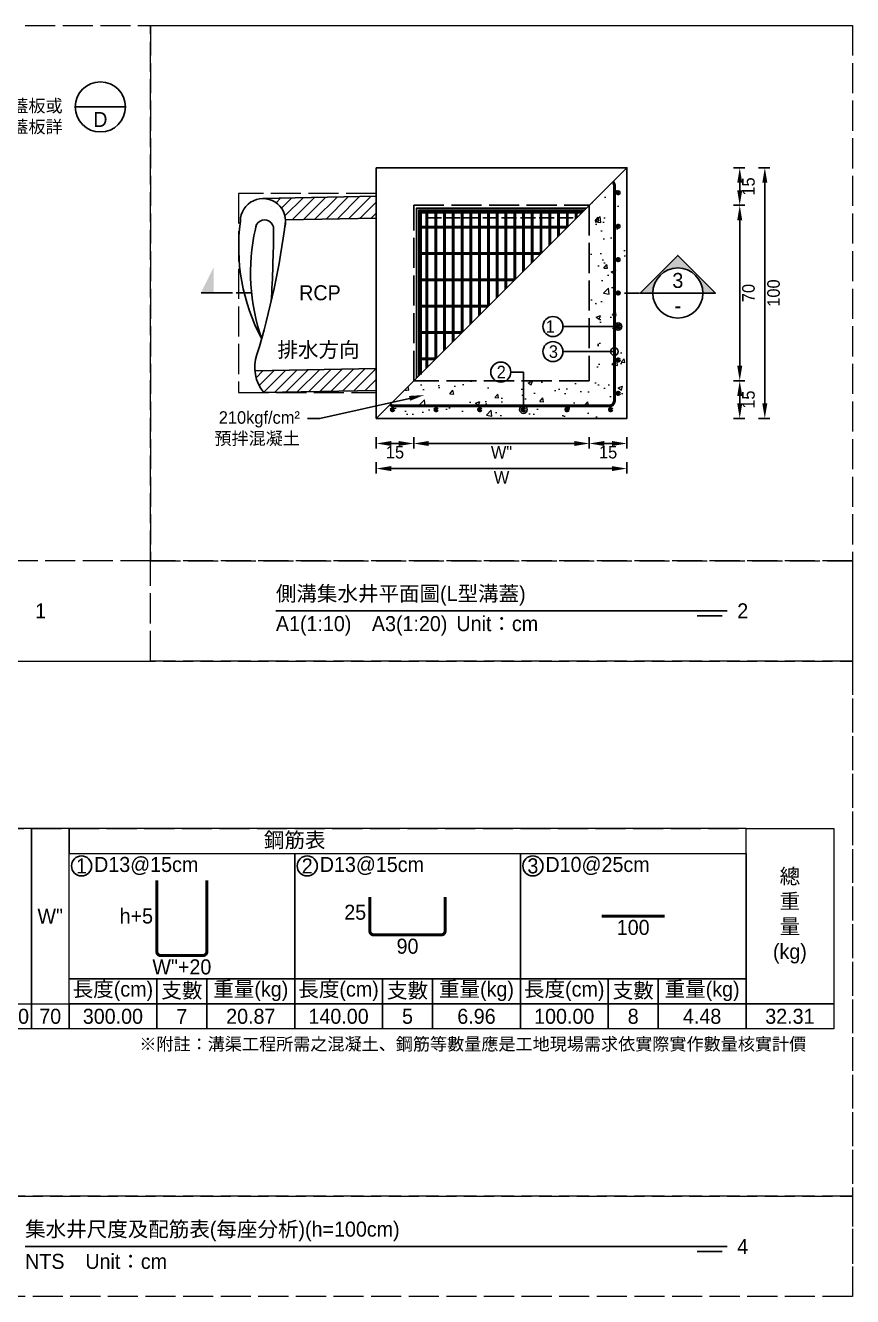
# Model space of a CAD drawing. Extents: x -6810 to 5075, y -2187 to 1200.
# Drawn here: x -4350 to -4020, y -507 to 0 of the extents above; entities that cross this region are included whole.
import ezdxf
from ezdxf import colors
from ezdxf.entities.mleader import LeaderData, LeaderLine
from ezdxf.math import Vec2, Vec3

# ---------------------------------------------------------------- set-up
doc = ezdxf.new("R2010")
doc.units = 0
doc.header["$MEASUREMENT"] = 0
doc.linetypes.add('ACAD_ISO02W100', pattern=[15, 12, -3])
for name, color, linetype, lineweight in [('一、1.基本-圖框', 7, 'Continuous', 20), ('二、1.繪圖-既有設施', 8, 'Continuous', 20), ('二、2.繪圖-施作項目', 181, 'Continuous', 30), ('二、5.繪圖-鋼筋', 60, 'Continuous', 50), ('二、6.繪圖-其他施作項目', 35, 'Continuous', 30)]:
    doc.layers.add(name, color=color, linetype=linetype, lineweight=lineweight)
doc.layers.add('一、4.基本-隱藏', color=9, linetype='ACAD_ISO02W100', lineweight=20, plot=False)
doc.layers.add('三、1.文字-說明文字', color=2, linetype='Continuous')
doc.layers.add('三、3.文字-註解文字', color=2, linetype='Continuous')
doc.styles.add('次圖名(詳圖)', font='MS PGothic.ttf', dxfattribs={"height": 6})
doc.styles.add('註解文字(詳圖)', font='MS PGothic.ttf', dxfattribs={"height": 5})
doc.dimstyles.new('註解文字(詳圖)', dxfattribs={"dimtxt": 5, "dimasz": 6, "dimexe": 2, "dimexo": 5, "dimgap": 1, "dimtad": 2, "dimzin": 0, "dimdsep": 46, "dimtxsty": '註解文字(詳圖)', "dimcen": 0.1, "dimclrd": 144, "dimclre": 144, "dimclrt": 256, "dimadec": 0, "dimazin": 0, "dimtfac": 1, "dimtofl": 0, "dimtmove": 0, "dimatfit": 3, "dimfxlon": 1, "dimtolj": 1, "dimtzin": 0, "dimlwd": -1, "dimlwe": -1, "dimarcsym": 1})
pattern_1 = [(45, (-5595.3608, 106.9043), (-2.65165, 2.65165), []), (45, (-5594.477, 106.9043), (-2.65165, 2.65165), []), (45, (-5593.593, 106.9043), (-2.65165, 2.65165), []), (45, (-5592.709, 106.9043), (-2.65165, 2.65165), [])]

# ---------------------------------------------------------------- blocks, each defined once
blk = doc.blocks.new('*D230')
at = {"layer": 'Defpoints', "color": 0, "ltscale": 0.25, "transparency": 16777216}
for p in [(-4130, -56.75), (-4065, -56.75), (-4130, -71.75)]:
    blk.add_point(p, dxfattribs=at)
at = {"layer": '三、1.文字-說明文字', "color": 144, "ltscale": 0.25, "transparency": 16777216}
for p, q in [((-4067.5, -56.75), (-4063, -56.75)), ((-4065, -65.75), (-4065, -62.75)), ((-4067.5, -71.75), (-4063, -71.75))]:
    blk.add_line(p, q, dxfattribs=at)
for points in [[(-4066, -62.75), (-4064, -62.75), (-4065, -56.75)], [(-4066, -65.75), (-4064, -65.75), (-4065, -71.75)]]:
    blk.add_solid(points, dxfattribs=at)
at = {"layer": '三、1.文字-說明文字', "ltscale": 0.25, "transparency": 16777216, "insert": (-4061.5, -64.25), "char_height": 5, "attachment_point": 5, "rotation": 90, "style": '註解文字(詳圖)'}
blk.add_mtext('\\A1;15', dxfattribs=at)
blk = doc.blocks.new('*D231')
at = {"layer": 'Defpoints', "color": 0, "ltscale": 0.25, "transparency": 16777216}
for p in [(-4130, -71.75), (-4130, -141.75), (-4065, -141.75)]:
    blk.add_point(p, dxfattribs=at)
at = {"layer": '三、1.文字-說明文字', "color": 144, "ltscale": 0.25, "transparency": 16777216}
for p, q in [((-4067.5, -71.75), (-4063, -71.75)), ((-4065, -77.75), (-4065, -135.75)), ((-4067.5, -141.75), (-4063, -141.75))]:
    blk.add_line(p, q, dxfattribs=at)
for points in [[(-4066, -77.75), (-4064, -77.75), (-4065, -71.75)], [(-4066, -135.75), (-4064, -135.75), (-4065, -141.75)]]:
    blk.add_solid(points, dxfattribs=at)
at = {"layer": '三、1.文字-說明文字', "ltscale": 0.25, "transparency": 16777216, "insert": (-4061.5, -106.75), "char_height": 5, "attachment_point": 5, "rotation": 90, "style": '註解文字(詳圖)'}
blk.add_mtext('\\A1;70', dxfattribs=at)
blk = doc.blocks.new('*D232')
at = {"layer": 'Defpoints', "color": 0, "ltscale": 0.25, "transparency": 16777216}
for p in [(-4130, -141.75), (-4130, -156.75), (-4065, -156.75)]:
    blk.add_point(p, dxfattribs=at)
at = {"layer": '三、1.文字-說明文字', "color": 144, "ltscale": 0.25, "transparency": 16777216}
for p, q in [((-4067.5, -141.75), (-4063, -141.75)), ((-4065, -147.75), (-4065, -150.75)), ((-4067.5, -156.75), (-4063, -156.75))]:
    blk.add_line(p, q, dxfattribs=at)
for points in [[(-4066, -147.75), (-4064, -147.75), (-4065, -141.75)], [(-4066, -150.75), (-4064, -150.75), (-4065, -156.75)]]:
    blk.add_solid(points, dxfattribs=at)
at = {"layer": '三、1.文字-說明文字', "ltscale": 0.25, "transparency": 16777216, "insert": (-4061.5, -149.25), "char_height": 5, "attachment_point": 5, "rotation": 90, "style": '註解文字(詳圖)'}
blk.add_mtext('\\A1;15', dxfattribs=at)
blk = doc.blocks.new('*D233')
at = {"layer": 'Defpoints', "color": 0, "ltscale": 0.25, "transparency": 16777216}
for p in [(-4115, -56.75), (-4055, -56.75), (-4115, -156.75)]:
    blk.add_point(p, dxfattribs=at)
at = {"layer": '三、1.文字-說明文字', "color": 144, "ltscale": 0.25, "transparency": 16777216}
for p, q in [((-4057.5, -56.75), (-4053, -56.75)), ((-4055, -150.75), (-4055, -62.75)), ((-4057.5, -156.75), (-4053, -156.75))]:
    blk.add_line(p, q, dxfattribs=at)
for points in [[(-4056, -62.75), (-4054, -62.75), (-4055, -56.75)], [(-4056, -150.75), (-4054, -150.75), (-4055, -156.75)]]:
    blk.add_solid(points, dxfattribs=at)
at = {"layer": '三、1.文字-說明文字', "ltscale": 0.25, "transparency": 16777216, "insert": (-4051.5, -106.75), "char_height": 5, "attachment_point": 5, "rotation": 90, "style": '註解文字(詳圖)'}
blk.add_mtext('\\A1;100', dxfattribs=at)
blk = doc.blocks.new('*D234')
at = {"layer": 'Defpoints', "color": 0, "linetype": 'ACAD_ISO02W100', "ltscale": 0.25, "transparency": 16777216}
for p in [(-4125, -141.75), (-4110, -156.75), (-4110, -166.75)]:
    blk.add_point(p, dxfattribs=at)
at = {"layer": '三、1.文字-說明文字', "color": 144, "ltscale": 0.25, "transparency": 16777216}
for p, q in [((-4125, -164.25), (-4125, -168.75)), ((-4119, -166.75), (-4116, -166.75)), ((-4110, -164.25), (-4110, -168.75))]:
    blk.add_line(p, q, dxfattribs=at)
at = {"layer": '三、1.文字-說明文字', "color": 144, "linetype": 'ACAD_ISO02W100', "ltscale": 0.25, "transparency": 16777216}
for points in [[(-4119, -165.75), (-4119, -167.75), (-4125, -166.75)], [(-4116, -165.75), (-4116, -167.75), (-4110, -166.75)]]:
    blk.add_solid(points, dxfattribs=at)
at = {"layer": '三、1.文字-說明文字', "linetype": 'ACAD_ISO02W100', "ltscale": 0.25, "transparency": 16777216, "insert": (-4117.5, -170.25), "char_height": 5, "attachment_point": 5, "style": '註解文字(詳圖)'}
blk.add_mtext('\\A1;15', dxfattribs=at)
blk = doc.blocks.new('*D235')
at = {"layer": 'Defpoints', "color": 0, "linetype": 'ACAD_ISO02W100', "ltscale": 0.25, "transparency": 16777216}
for p in [(-4195, -141.75), (-4210, -156.75), (-4210, -166.75)]:
    blk.add_point(p, dxfattribs=at)
at = {"layer": '三、1.文字-說明文字', "color": 144, "ltscale": 0.25, "transparency": 16777216}
for p, q in [((-4210, -164.25), (-4210, -168.75)), ((-4201, -166.75), (-4204, -166.75)), ((-4195, -164.25), (-4195, -168.75))]:
    blk.add_line(p, q, dxfattribs=at)
at = {"layer": '三、1.文字-說明文字', "color": 144, "linetype": 'ACAD_ISO02W100', "ltscale": 0.25, "transparency": 16777216}
for points in [[(-4204, -165.75), (-4204, -167.75), (-4210, -166.75)], [(-4201, -165.75), (-4201, -167.75), (-4195, -166.75)]]:
    blk.add_solid(points, dxfattribs=at)
at = {"layer": '三、1.文字-說明文字', "linetype": 'ACAD_ISO02W100', "ltscale": 0.25, "transparency": 16777216, "insert": (-4202.5, -170.25), "char_height": 5, "attachment_point": 5, "style": '註解文字(詳圖)'}
blk.add_mtext('\\A1;15', dxfattribs=at)
blk = doc.blocks.new('*D236')
at = {"layer": 'Defpoints', "color": 0, "linetype": 'ACAD_ISO02W100', "ltscale": 0.25, "transparency": 16777216}
for p in [(-4195, -141.75), (-4125, -141.75), (-4125, -166.75)]:
    blk.add_point(p, dxfattribs=at)
at = {"layer": '三、1.文字-說明文字', "color": 144, "ltscale": 0.25, "transparency": 16777216}
for p, q in [((-4195, -164.25), (-4195, -168.75)), ((-4189, -166.75), (-4131, -166.75)), ((-4125, -164.25), (-4125, -168.75))]:
    blk.add_line(p, q, dxfattribs=at)
at = {"layer": '三、1.文字-說明文字', "color": 144, "linetype": 'ACAD_ISO02W100', "ltscale": 0.25, "transparency": 16777216}
for points in [[(-4189, -165.75), (-4189, -167.75), (-4195, -166.75)], [(-4131, -165.75), (-4131, -167.75), (-4125, -166.75)]]:
    blk.add_solid(points, dxfattribs=at)
at = {"layer": '三、1.文字-說明文字', "linetype": 'ACAD_ISO02W100', "ltscale": 0.25, "transparency": 16777216, "insert": (-4160, -170.25), "char_height": 5, "attachment_point": 5, "style": '註解文字(詳圖)'}
blk.add_mtext('\\A1;W{\\fMS PGothic|b0|i0|c128|p34;"}', dxfattribs=at)
blk = doc.blocks.new('*D237')
at = {"layer": 'Defpoints', "color": 0, "ltscale": 0.25, "transparency": 16777216}
for p in [(-4210, -156.75), (-4110, -156.75), (-4210, -176.75)]:
    blk.add_point(p, dxfattribs=at)
at = {"layer": '三、1.文字-說明文字', "color": 144, "ltscale": 0.25, "transparency": 16777216}
for p, q in [((-4210, -174.25), (-4210, -178.75)), ((-4116, -176.75), (-4204, -176.75)), ((-4110, -174.25), (-4110, -178.75))]:
    blk.add_line(p, q, dxfattribs=at)
for points in [[(-4204, -175.75), (-4204, -177.75), (-4210, -176.75)], [(-4116, -175.75), (-4116, -177.75), (-4110, -176.75)]]:
    blk.add_solid(points, dxfattribs=at)
at = {"layer": '三、1.文字-說明文字', "ltscale": 0.25, "transparency": 16777216, "insert": (-4160, -180.25), "char_height": 5, "attachment_point": 5, "style": '註解文字(詳圖)'}
blk.add_mtext('\\A1;{\\fMS PGothic|b0|i0|c128|p34;W}', dxfattribs=at)
blk = doc.blocks.new('_Small')
at = {"color": 0, "linetype": 'ByBlock', "lineweight": -2}
blk.add_circle((0, 0), 0.25, dxfattribs=at)

msp = doc.modelspace()

# ---------------------------------------------------------------- hatches: boundary and pattern name
at = {"layer": '三、3.文字-註解文字'}
h = msp.add_hatch(color=256, dxfattribs=at)
h.dxf.hatch_style = 1
h.paths.add_polyline_path([(-4074.693, -106.75), (-4089.693, -91.75), (-4104.693, -106.75), (-4099.693, -106.75, -0.4142136), (-4089.693, -96.75, -0.4142136), (-4079.693, -106.75)])
h = msp.add_hatch(color=256, dxfattribs=at)
h.dxf.hatch_style = 1
h.paths.add_polyline_path([(-4274.852, -96.602), (-4279.852, -106.602), (-4274.852, -106.602)])
at = {"layer": '二、1.繪圖-既有設施', "ltscale": 0.25}
h = msp.add_hatch(dxfattribs=at)
h.set_pattern_fill('AR-CONC', color=256, scale=2.5)
h.set_pattern_definition([(50, (-150, 2e-14), (17.931505, -1.568803), [1.875, -20.625]), (355, (-150, 2e-14), (-3.46878, 18.8048), [1.5, -16.5]), (100.45144, (-148.506, -0.13), (14.46272, 17.236), [1.593505, -17.52855]), (46.1842, (-150, 5), (26.68103, -4.13798), [2.8125, -30.9375]), (96.6356, (-147.777, 4.655), (23.36655, 24.35297), [2.39026, -26.29284]), (351.1842, (-150, 5), (23.36655, 24.35297), [2.25, -24.75]), (21, (-147.5, 3.75), (14.922676, -10.06547), [1.875, -20.625]), (326, (-147.5, 3.75), (6.08288, 18.12875), [1.5, -16.5]), (71.45144, (-146.256, 2.911), (21.00556, 8.06328), [1.593505, -17.52855]), (37.5, (-150, 2e-14), (0.303996, 8.322346), [0, -16.3, 0, -16.75, 0, -16.5625]), (7.5, (-150, 2e-14), (6.576738, 9.860293), [0, -9.55, 0, -15.925, 0, -6.3125]), (327.5, (-155.575, 2e-14), (13.345561, -0.563872), [0, -6.25, 0, -19.5, 0, -25.875]), (317.5, (-158.075, 2e-14), (14.579654, 2.502625), [0, -8.125, 0, -12.95, 0, -18.375])])
h.paths.add_polyline_path([(-4115, -63.75, 0.1989124), (-4115.586, -62.336), (-4125, -71.75), (-4125, -141.75), (-4195, -141.75), (-4204.414, -151.164, 0.1989124), (-4203, -151.75), (-4117, -151.75, 0.4142136), (-4115, -149.75)], flags=17)
h.paths.add_polyline_path([(-4110, -56.75), (-4115.586, -62.336, -0.1989124), (-4115, -63.75), (-4115, -149.75, -0.4142136), (-4117, -151.75), (-4203, -151.75, -0.1989124), (-4204.414, -151.164), (-4210, -156.75), (-4110, -156.75)])
h.paths.add_polyline_path([(-4117, -153.25, -1), (-4116, -153.25, -1)], flags=16)
h.paths.add_polyline_path([(-4114, -146.75, -1), (-4113, -146.75, -1)], flags=16)
h.paths.add_polyline_path([(-4114, -133.42, -1), (-4113, -133.42, -1)], flags=16)
h.paths.add_polyline_path([(-4134.4, -153.25, -1), (-4133.4, -153.25, -1)], flags=16)
h.paths.add_polyline_path([(-4114, -120.09, -1), (-4113, -120.09, -1)], flags=16)
h.paths.add_polyline_path([(-4151.8, -153.25, -1), (-4150.8, -153.25, -1)], flags=16)
h.paths.add_polyline_path([(-4114, -106.75, -1), (-4113, -106.75, -1)], flags=16)
h.paths.add_polyline_path([(-4169.2, -153.25, -1), (-4168.2, -153.25, -1)], flags=16)
h.paths.add_polyline_path([(-4114, -93.43, -1), (-4113, -93.43, -1)], flags=16)
h.paths.add_polyline_path([(-4114, -80.1, -1), (-4113, -80.1, -1)], flags=16)
h.paths.add_polyline_path([(-4186.6, -153.25, -1), (-4185.6, -153.25, -1)], flags=16)
h.paths.add_polyline_path([(-4114, -66.75, -1), (-4113, -66.75, -1)], flags=16)
h.paths.add_polyline_path([(-4204, -153.25, -1), (-4203, -153.25, -1)], flags=16)
at = {"layer": '二、5.繪圖-鋼筋'}
h = msp.add_hatch(color=256, dxfattribs=at)
h.dxf.hatch_style = 1
h.paths.add_polyline_path([(-4113, -66.75, 1), (-4114, -66.75, 1)])
h = msp.add_hatch(color=256, dxfattribs=at)
h.dxf.hatch_style = 1
h.paths.add_polyline_path([(-4113, -80.1, 1), (-4114, -80.1, 1)])
h = msp.add_hatch(color=256, dxfattribs=at)
h.dxf.hatch_style = 1
h.paths.add_polyline_path([(-4113, -93.43, 1), (-4114, -93.43, 1)])
h = msp.add_hatch(color=256, dxfattribs=at)
h.dxf.hatch_style = 1
h.paths.add_polyline_path([(-4113, -106.75, 1), (-4114, -106.75, 1)])
h = msp.add_hatch(color=256, dxfattribs=at)
h.dxf.hatch_style = 1
h.paths.add_polyline_path([(-4113, -120.09, 1), (-4114, -120.09, 1)])
h = msp.add_hatch(color=256, dxfattribs=at)
h.dxf.hatch_style = 1
h.paths.add_polyline_path([(-4113, -133.42, 1), (-4114, -133.42, 1)])
h = msp.add_hatch(color=256, dxfattribs=at)
h.dxf.hatch_style = 1
h.paths.add_polyline_path([(-4113, -146.75, 1), (-4114, -146.75, 1)])
h = msp.add_hatch(color=256, dxfattribs=at)
h.dxf.hatch_style = 1
h.paths.add_polyline_path([(-4203, -153.25, -1), (-4204, -153.25, -1)])
h = msp.add_hatch(color=256, dxfattribs=at)
h.dxf.hatch_style = 1
h.paths.add_polyline_path([(-4185.6, -153.25, -1), (-4186.6, -153.25, -1)])
h = msp.add_hatch(color=256, dxfattribs=at)
h.dxf.hatch_style = 1
h.paths.add_polyline_path([(-4168.2, -153.25, -1), (-4169.2, -153.25, -1)])
h = msp.add_hatch(color=256, dxfattribs=at)
h.dxf.hatch_style = 1
h.paths.add_polyline_path([(-4150.8, -153.25, -1), (-4151.8, -153.25, -1)])
h = msp.add_hatch(color=256, dxfattribs=at)
h.dxf.hatch_style = 1
h.paths.add_polyline_path([(-4133.4, -153.25, -1), (-4134.4, -153.25, -1)])
h = msp.add_hatch(color=256, dxfattribs=at)
h.dxf.hatch_style = 1
h.paths.add_polyline_path([(-4116, -153.25, -1), (-4117, -153.25, -1)])
at = {"layer": '二、6.繪圖-其他施作項目'}
h = msp.add_hatch(dxfattribs=at)
h.set_pattern_fill('ANSI31', color=256, scale=25)
h.set_pattern_definition([(45, (-7673.4566, -1540.8207), (-2.2097087, 2.2097087), [])])
edge = h.paths.add_edge_path()
edge.add_line((-4210, -145.558), (-4210, -136.863))
edge.add_line((-4210, -136.863), (-4258.376, -137.831))
edge.add_arc((-4243.032, -136.466), 15.405, 185.08092, 220.38576)
edge.add_line((-4254.766, -146.448), (-4210, -145.558))
edge = h.paths.add_edge_path()
edge.add_line((-4210, -76.851), (-4210, -68.149))
edge.add_line((-4210, -68.149), (-4255.148, -69.052))
edge.add_arc((-4255.148, -78.068), 9.015, 3.13921, 90, ccw=False)
edge.add_line((-4246.146, -77.574), (-4210, -76.851))
h = msp.add_hatch(color=256, dxfattribs=at)
h.dxf.hatch_style = 1
h.paths.add_polyline_path([(-4127, -73.75), (-4193, -73.75), (-4193, -139.75)], flags=17)
h.paths.add_polyline_path([(-4126.1, -72.85), (-4193.9, -72.85), (-4193.9, -140.65)])
h = msp.add_hatch(dxfattribs=at)
h.set_pattern_fill('ANSI34', color=256, scale=5)
h.set_pattern_definition(pattern_1)
h.paths.add_polyline_path([(-4134, -80.75), (-4133.5, -80.25), (-4192, -80.25), (-4192, -80.75)])
h = msp.add_hatch(dxfattribs=at)
h.set_pattern_fill('ANSI34', color=256, scale=5)
h.set_pattern_definition(pattern_1)
h.paths.add_polyline_path([(-4144.5, -91.25), (-4144, -90.75), (-4192, -90.75), (-4192, -91.25)])
h = msp.add_hatch(dxfattribs=at)
h.set_pattern_fill('ANSI34', color=256, scale=5)
h.set_pattern_definition(pattern_1)
h.paths.add_polyline_path([(-4155, -101.75), (-4154.5, -101.25), (-4192, -101.25), (-4192, -101.75)])
h = msp.add_hatch(dxfattribs=at)
h.set_pattern_fill('ANSI34', color=256, scale=5)
h.set_pattern_definition(pattern_1)
h.paths.add_polyline_path([(-4165.5, -112.25), (-4165, -111.75), (-4192, -111.75), (-4192, -112.25)])
h = msp.add_hatch(dxfattribs=at)
h.set_pattern_fill('ANSI34', color=256, scale=5)
h.set_pattern_definition(pattern_1)
h.paths.add_polyline_path([(-4176, -122.75), (-4175.5, -122.25), (-4192, -122.25), (-4192, -122.75)])
h = msp.add_hatch(dxfattribs=at)
h.set_pattern_fill('ANSI34', color=256, scale=5)
h.set_pattern_definition(pattern_1)
h.paths.add_polyline_path([(-4186.5, -133.25), (-4186, -132.75), (-4192, -132.75), (-4192, -133.25)])

# ---------------------------------------------------------------- linework, layer by layer
at = {"layer": '一、1.基本-圖框'}
msp.add_lwpolyline([(-4110, -56.75), (-4210, -156.75)], dxfattribs=at)
for points in [[(-4362.5, -390.25), (-4347.5, -390.25), (-4347.5, -320.25), (-4362.5, -320.25)], [(-4347.5, -390.25), (-4332.5, -390.25), (-4332.5, -320.25), (-4347.5, -320.25)], [(-4332.5, -330.25), (-4062.5, -330.25), (-4062.5, -320.25), (-4332.5, -320.25)], [(-4027.5, -390.25), (-4062.5, -390.25), (-4062.5, -320.25), (-4027.5, -320.25)], [(-4332.5, -330.25), (-4242.5, -330.25), (-4242.5, -380.25), (-4332.5, -380.25)], [(-4242.5, -330.25), (-4152.5, -330.25), (-4152.5, -380.25), (-4242.5, -380.25)], [(-4152.5, -330.25), (-4062.5, -330.25), (-4062.5, -380.25), (-4152.5, -380.25)], [(-4332.5, -380.25), (-4297.5, -380.25), (-4297.5, -390.25), (-4332.5, -390.25)], [(-4297.5, -380.25), (-4277.5, -380.25), (-4277.5, -390.25), (-4297.5, -390.25)], [(-4277.5, -380.25), (-4242.5, -380.25), (-4242.5, -390.25), (-4277.5, -390.25)], [(-4242.5, -380.25), (-4207.5, -380.25), (-4207.5, -390.25), (-4242.5, -390.25)], [(-4207.5, -380.25), (-4187.5, -380.25), (-4187.5, -390.25), (-4207.5, -390.25)], [(-4187.5, -380.25), (-4152.5, -380.25), (-4152.5, -390.25), (-4187.5, -390.25)], [(-4152.5, -380.25), (-4117.5, -380.25), (-4117.5, -390.25), (-4152.5, -390.25)], [(-4117.5, -380.25), (-4097.5, -380.25), (-4097.5, -390.25), (-4117.5, -390.25)], [(-4097.5, -380.25), (-4062.5, -380.25), (-4062.5, -390.25), (-4097.5, -390.25)], [(-4362.5, -390.25), (-4347.5, -390.25), (-4347.5, -400.25), (-4362.5, -400.25)], [(-4347.5, -390.25), (-4332.5, -390.25), (-4332.5, -400.25), (-4347.5, -400.25)], [(-4332.5, -390.25), (-4297.5, -390.25), (-4297.5, -400.25), (-4332.5, -400.25)], [(-4297.5, -390.25), (-4277.5, -390.25), (-4277.5, -400.25), (-4297.5, -400.25)], [(-4277.5, -390.25), (-4242.5, -390.25), (-4242.5, -400.25), (-4277.5, -400.25)], [(-4242.5, -390.25), (-4207.5, -390.25), (-4207.5, -400.25), (-4242.5, -400.25)], [(-4207.5, -390.25), (-4187.5, -390.25), (-4187.5, -400.25), (-4207.5, -400.25)], [(-4187.5, -390.25), (-4152.5, -390.25), (-4152.5, -400.25), (-4187.5, -400.25)], [(-4152.5, -390.25), (-4117.5, -390.25), (-4117.5, -400.25), (-4152.5, -400.25)], [(-4117.5, -390.25), (-4097.5, -390.25), (-4097.5, -400.25), (-4117.5, -400.25)], [(-4097.5, -390.25), (-4062.5, -390.25), (-4062.5, -400.25), (-4097.5, -400.25)], [(-4062.5, -390.25), (-4027.5, -390.25), (-4027.5, -400.25), (-4062.5, -400.25)]]:
    msp.add_lwpolyline(points, close=True, dxfattribs=at)
at = {"layer": '一、4.基本-隱藏'}
for points in [[(-4800, 0), (-4020, 0), (-4020, -507), (-4800, -507)], [(-4800, 0), (-4300, 0), (-4300, -213.5), (-4800, -213.5)], [(-4300, 0), (-4020, 0), (-4020, -213.5), (-4300, -213.5)], [(-4210, -67.052), (-4264.852, -67.052), (-4264.852, -146.448), (-4210, -146.448)], [(-4300, -213.5), (-4800, -213.5), (-4800, -253.5), (-4300, -253.5)], [(-4300, -213.5), (-4020, -213.5), (-4020, -253.5), (-4300, -253.5)], [(-4400, -253.5), (-4020, -253.5), (-4020, -467), (-4400, -467)], [(-4392.5, -320.25), (-4027.5, -320.25), (-4027.5, -400.25), (-4392.5, -400.25)], [(-4400, -467), (-4020, -467), (-4020, -507), (-4400, -507)]]:
    msp.add_lwpolyline(points, close=True, dxfattribs=at)
at = {"layer": '三、3.文字-註解文字'}
for points in [[(-4330, -32.5), (-4310, -32.5)], [(-4079.693, -106.75), (-4074.693, -106.75), (-4089.693, -91.75), (-4104.693, -106.75), (-4099.693, -106.75)], [(-4279.852, -106.602), (-4269.852, -106.602)], [(-4099.693, -106.75), (-4079.693, -106.75)], [(-4250, -233.5), (-4070, -233.5)], [(-4072, -235.5), (-4082, -235.5)], [(-4350, -487), (-4070, -487)], [(-4072, -489), (-4082, -489)]]:
    msp.add_lwpolyline(points, dxfattribs=at)
at = {"layer": '三、3.文字-註解文字', "linetype": 'ACAD_ISO02W100', "ltscale": 0.5}
for points in [[(-4259.852, -106.602), (-4269.852, -106.602)], [(-4105, -106.75), (-4115, -106.75)]]:
    msp.add_lwpolyline(points, dxfattribs=at)
at = {"layer": '三、3.文字-註解文字'}
for centre, radius in [((-4320, -32.5), 10), ((-4089.693, -106.75), 10), ((-4139.5, -120.09), 4), ((-4139.5, -130.09), 4), ((-4160.3, -138.25), 4), ((-4327.5, -335.25), 4), ((-4237.5, -335.25), 4), ((-4147.5, -335.25), 4)]:
    msp.add_circle(centre, radius, dxfattribs=at)
at = {"layer": '二、2.繪圖-施作項目'}
msp.add_lwpolyline([(-4210, -56.75), (-4110, -56.75), (-4110, -156.75), (-4210, -156.75)], close=True, dxfattribs=at)
at = {"layer": '二、2.繪圖-施作項目', "linetype": 'ACAD_ISO02W100'}
msp.add_lwpolyline([(-4195, -71.75), (-4125, -71.75), (-4125, -141.75), (-4195, -141.75)], close=True, dxfattribs=at)
at = {"layer": '二、5.繪圖-鋼筋'}
for points in [[(-4115.586, -62.336, -0.1989124), (-4115, -63.75), (-4115, -149.75)], [(-4115, -149.75, -0.4142136), (-4117, -151.75), (-4203, -151.75, -0.1989124), (-4204.414, -151.164, -0.1989124)], [(-4297.5, -341), (-4297.5, -369.5, 0.4142136), (-4296, -371), (-4279, -371, 0.4142136), (-4277.5, -369.5), (-4277.5, -341)], [(-4212.5, -347.75), (-4212.5, -361.25, 0.4142136), (-4211, -362.75), (-4184, -362.75, 0.4142136), (-4182.5, -361.25), (-4182.5, -347.75)]]:
    msp.add_lwpolyline(points, format="xyb", dxfattribs=at)
msp.add_lwpolyline([(-4120, -355.25), (-4095, -355.25)], dxfattribs=at)
for centre in [(-4113.5, -66.75), (-4113.5, -80.1), (-4113.5, -93.43), (-4113.5, -106.75), (-4113.5, -120.09), (-4113.5, -133.42), (-4113.5, -146.75), (-4203.5, -153.25), (-4186.1, -153.25), (-4168.7, -153.25), (-4151.3, -153.25), (-4133.9, -153.25), (-4116.5, -153.25)]:
    msp.add_circle(centre, 0.5, dxfattribs=at)
at = {"layer": '二、6.繪圖-其他施作項目'}
for points in [[(-4255.67, -124.887, -0.1578495), (-4264.163, -78.068, -1.1409026), (-4246.442, -80.411)], [(-4255.637, -124.948, -0.1399452), (-4258.168, -81.236, -1.0112817), (-4250.896, -81.317, -0.0106152), (-4251.834, -110.166)], [(-4246.132, -78.068, -0.0416835), (-4257.539, -131.283, 0.2681724), (-4254.766, -146.448, 0.2681724)]]:
    msp.add_lwpolyline(points, format="xyb", dxfattribs=at)
for points in [[(-4255.148, -69.052), (-4210, -68.149)], [(-4193.9, -140.65), (-4193.9, -72.85), (-4126.1, -72.85)], [(-4193, -139.75), (-4193, -73.75), (-4127, -73.75)], [(-4192.5, -74.25), (-4127.5, -74.25)], [(-4192.5, -74.25), (-4192.5, -139.25)], [(-4192.5, -139.25), (-4192.5, -74.25), (-4127.5, -74.25)], [(-4192, -74.25), (-4192, -139.25)], [(-4192, -74.75), (-4128, -74.75)], [(-4190, -74.75), (-4190, -80.25)], [(-4189.5, -74.75), (-4189.5, -80.25)], [(-4186.5, -74.75), (-4186.5, -80.25)], [(-4186, -74.75), (-4186, -80.25)], [(-4183, -74.75), (-4183, -80.25)], [(-4182.5, -74.75), (-4182.5, -80.25)], [(-4179.5, -74.75), (-4179.5, -80.25)], [(-4179, -74.75), (-4179, -80.25)], [(-4176, -74.75), (-4176, -80.25)], [(-4175.5, -74.75), (-4175.5, -80.25)], [(-4172.5, -74.75), (-4172.5, -80.25)], [(-4172, -74.75), (-4172, -80.25)], [(-4169, -74.75), (-4169, -80.25)], [(-4168.5, -74.75), (-4168.5, -80.25)], [(-4165.5, -74.75), (-4165.5, -80.25)], [(-4165, -74.75), (-4165, -80.25)], [(-4162, -74.75), (-4162, -80.25)], [(-4161.5, -74.75), (-4161.5, -80.25)], [(-4158.5, -74.75), (-4158.5, -80.25)], [(-4158, -74.75), (-4158, -80.25)], [(-4155, -74.75), (-4155, -80.25)], [(-4154.5, -74.75), (-4154.5, -80.25)], [(-4151.5, -74.75), (-4151.5, -80.25)], [(-4151, -74.75), (-4151, -80.25)], [(-4148, -74.75), (-4148, -80.25)], [(-4147.5, -74.75), (-4147.5, -80.25)], [(-4144.5, -74.75), (-4144.5, -80.25)], [(-4144, -74.75), (-4144, -80.25)], [(-4141, -74.75), (-4141, -80.25)], [(-4140.5, -74.75), (-4140.5, -80.25)], [(-4137.5, -74.75), (-4137.5, -80.25)], [(-4137, -74.75), (-4137, -80.25)], [(-4134, -74.75), (-4134, -80.25)], [(-4133.5, -74.75), (-4133.5, -80.25)], [(-4130.5, -74.75), (-4130.5, -77.25)], [(-4130, -74.75), (-4130, -76.75)], [(-4128, -74.25), (-4128, -74.75)], [(-4246.146, -77.574), (-4210, -76.851)], [(-4192, -80.25), (-4133.5, -80.25)], [(-4192, -80.75), (-4134, -80.75)], [(-4190, -80.75), (-4190, -90.75)], [(-4189.5, -80.75), (-4189.5, -90.75)], [(-4186.5, -80.75), (-4186.5, -90.75)], [(-4186, -80.75), (-4186, -90.75)], [(-4183, -80.75), (-4183, -90.75)], [(-4182.5, -80.75), (-4182.5, -90.75)], [(-4179.5, -80.75), (-4179.5, -90.75)], [(-4179, -80.75), (-4179, -90.75)], [(-4176, -80.75), (-4176, -90.75)], [(-4175.5, -80.75), (-4175.5, -90.75)], [(-4172.5, -80.75), (-4172.5, -90.75)], [(-4172, -80.75), (-4172, -90.75)], [(-4169, -80.75), (-4169, -90.75)], [(-4168.5, -80.75), (-4168.5, -90.75)], [(-4165.5, -80.75), (-4165.5, -90.75)], [(-4165, -80.75), (-4165, -90.75)], [(-4162, -80.75), (-4162, -90.75)], [(-4161.5, -80.75), (-4161.5, -90.75)], [(-4158.5, -80.75), (-4158.5, -90.75)], [(-4158, -80.75), (-4158, -90.75)], [(-4155, -80.75), (-4155, -90.75)], [(-4154.5, -80.75), (-4154.5, -90.75)], [(-4151.5, -80.75), (-4151.5, -90.75)], [(-4151, -80.75), (-4151, -90.75)], [(-4148, -80.75), (-4148, -90.75)], [(-4147.5, -80.75), (-4147.5, -90.75)], [(-4144.5, -80.75), (-4144.5, -90.75)], [(-4144, -80.75), (-4144, -90.75)], [(-4141, -80.75), (-4141, -87.75)], [(-4140.5, -80.75), (-4140.5, -87.25)], [(-4137.5, -80.75), (-4137.5, -84.25)], [(-4137, -80.75), (-4137, -83.75)], [(-4192, -90.75), (-4144, -90.75)], [(-4192, -91.25), (-4144.5, -91.25)], [(-4190, -91.25), (-4190, -101.25)], [(-4189.5, -91.25), (-4189.5, -101.25)], [(-4186.5, -91.25), (-4186.5, -101.25)], [(-4186, -91.25), (-4186, -101.25)], [(-4183, -91.25), (-4183, -101.25)], [(-4182.5, -91.25), (-4182.5, -101.25)], [(-4179.5, -91.25), (-4179.5, -101.25)], [(-4179, -91.25), (-4179, -101.25)], [(-4176, -91.25), (-4176, -101.25)], [(-4175.5, -91.25), (-4175.5, -101.25)], [(-4172.5, -91.25), (-4172.5, -101.25)], [(-4172, -91.25), (-4172, -101.25)], [(-4169, -91.25), (-4169, -101.25)], [(-4168.5, -91.25), (-4168.5, -101.25)], [(-4165.5, -91.25), (-4165.5, -101.25)], [(-4165, -91.25), (-4165, -101.25)], [(-4162, -91.25), (-4162, -101.25)], [(-4161.5, -91.25), (-4161.5, -101.25)], [(-4158.5, -91.25), (-4158.5, -101.25)], [(-4158, -91.25), (-4158, -101.25)], [(-4155, -91.25), (-4155, -101.25)], [(-4154.5, -91.25), (-4154.5, -101.25)], [(-4151.5, -91.25), (-4151.5, -98.25)], [(-4151, -91.25), (-4151, -97.75)], [(-4148, -91.25), (-4148, -94.75)], [(-4147.5, -91.25), (-4147.5, -94.25)], [(-4192, -101.25), (-4154.5, -101.25)], [(-4192, -101.75), (-4155, -101.75)], [(-4190, -101.75), (-4190, -111.75)], [(-4189.5, -101.75), (-4189.5, -111.75)], [(-4186.5, -101.75), (-4186.5, -111.75)], [(-4186, -101.75), (-4186, -111.75)], [(-4183, -101.75), (-4183, -111.75)], [(-4182.5, -101.75), (-4182.5, -111.75)], [(-4179.5, -101.75), (-4179.5, -111.75)], [(-4179, -101.75), (-4179, -111.75)], [(-4176, -101.75), (-4176, -111.75)], [(-4175.5, -101.75), (-4175.5, -111.75)], [(-4172.5, -101.75), (-4172.5, -111.75)], [(-4172, -101.75), (-4172, -111.75)], [(-4169, -101.75), (-4169, -111.75)], [(-4168.5, -101.75), (-4168.5, -111.75)], [(-4165.5, -101.75), (-4165.5, -111.75)], [(-4165, -101.75), (-4165, -111.75)], [(-4162, -101.75), (-4162, -108.75)], [(-4161.5, -101.75), (-4161.5, -108.25)], [(-4158.5, -101.75), (-4158.5, -105.25)], [(-4158, -101.75), (-4158, -104.75)], [(-4192, -111.75), (-4165, -111.75)], [(-4192, -112.25), (-4165.5, -112.25)], [(-4190, -112.25), (-4190, -122.25)], [(-4189.5, -112.25), (-4189.5, -122.25)], [(-4186.5, -112.25), (-4186.5, -122.25)], [(-4186, -112.25), (-4186, -122.25)], [(-4183, -112.25), (-4183, -122.25)], [(-4182.5, -112.25), (-4182.5, -122.25)], [(-4179.5, -112.25), (-4179.5, -122.25)], [(-4179, -112.25), (-4179, -122.25)], [(-4176, -112.25), (-4176, -122.25)], [(-4175.5, -112.25), (-4175.5, -122.25)], [(-4172.5, -112.25), (-4172.5, -119.25)], [(-4172, -112.25), (-4172, -118.75)], [(-4169, -112.25), (-4169, -115.75)], [(-4168.5, -112.25), (-4168.5, -115.25)], [(-4192, -122.25), (-4175.5, -122.25)], [(-4192, -122.75), (-4176, -122.75)], [(-4190, -122.75), (-4190, -132.75)], [(-4189.5, -122.75), (-4189.5, -132.75)], [(-4186.5, -122.75), (-4186.5, -132.75)], [(-4186, -122.75), (-4186, -132.75)], [(-4183, -122.75), (-4183, -129.75)], [(-4182.5, -122.75), (-4182.5, -129.25)], [(-4179.5, -122.75), (-4179.5, -126.25)], [(-4179, -122.75), (-4179, -125.75)], [(-4258.376, -137.831), (-4210, -136.863)], [(-4192, -132.75), (-4186, -132.75)], [(-4192, -133.25), (-4186.5, -133.25)], [(-4190, -133.25), (-4190, -136.75)], [(-4189.5, -133.25), (-4189.5, -136.25)], [(-4254.766, -146.448), (-4210, -145.558)]]:
    msp.add_lwpolyline(points, dxfattribs=at)
at = {"layer": '二、6.繪圖-其他施作項目', "linetype": 'ACAD_ISO02W100', "ltscale": 0.5}
msp.add_lwpolyline([(-4190, -136.75), (-4190, -76.75), (-4130, -76.75)], dxfattribs=at)

# ---------------------------------------------------------------- texts
at = {"layer": '一、1.基本-圖框', "char_height": 6, "attachment_point": 5, "style": '註解文字(詳圖)'}
for s, width, insert in [('{\\fMS PGothic|b0|i0|c128|p34;鋼筋表}', 94.24964, (-4242.5, -325.25)), ('{\\fMS PGothic|b0|i0|c128|p34;總重量(kg)}', 6, (-4045, -355.25)), ('W{\\fMS PGothic|b0|i0|c128|p34;"}', 22.32258, (-4340, -355.25)), ('{\\fMS PGothic|b0|i0|c128|p34;長度(cm)}', 35.02324, (-4315, -385.25)), ('{\\fMS PGothic|b0|i0|c128|p34;支數}', 19.27354, (-4287.5, -385.25)), ('{\\fMS PGothic|b0|i0|c128|p34;重量(kg)}', 30.27214, (-4260, -385.25)), ('{\\fMS PGothic|b0|i0|c128|p34;長度(cm)}', 35.02324, (-4225, -385.25)), ('{\\fMS PGothic|b0|i0|c128|p34;支數}', 19.27354, (-4197.5, -385.25)), ('{\\fMS PGothic|b0|i0|c128|p34;重量(kg)}', 30.27214, (-4170, -385.25)), ('{\\fMS PGothic|b0|i0|c128|p34;長度(cm)}', 35.02324, (-4135, -385.25)), ('{\\fMS PGothic|b0|i0|c128|p34;支數}', 19.27354, (-4107.5, -385.25)), ('{\\fMS PGothic|b0|i0|c128|p34;重量(kg)}', 30.27214, (-4080, -385.25))]:
    msp.add_mtext_dynamic_manual_height_columns(s, width=width, gutter_width=30, heights=[0], dxfattribs=dict(at, insert=insert))
at = {"layer": '三、1.文字-說明文字', "char_height": 6, "attachment_point": 5, "style": '註解文字(詳圖)'}
for s, width, insert in [('{\\fMS PGothic|b0|i0|c128|p34;D}', 12.5857, (-4320, -37.5)), ('排水方向', 33.65089, (-4232.988, -129.699))]:
    msp.add_mtext_dynamic_manual_height_columns(s, width=width, gutter_width=30, heights=[0], dxfattribs=dict(at, insert=insert))
at = {"layer": '三、1.文字-說明文字', "linetype": 'ACAD_ISO02W100', "ltscale": 0.25, "insert": (-4232.426, -106.676), "char_height": 6, "attachment_point": 5, "style": '次圖名(詳圖)'}
msp.add_mtext_dynamic_manual_height_columns('RCP', width=5.20703, gutter_width=30, heights=[0], dxfattribs=at)
at = {"layer": '三、3.文字-註解文字', "char_height": 6}
for s, width, gutter_width, insert, attachment_point, style in [('3', 6.60394, 25, (-4089.693, -101.75), 5, '註解文字(詳圖)'), ('-', 6.60394, 25, (-4089.693, -111.75), 5, '註解文字(詳圖)'), ('側溝集水井平面圖(L型溝蓋)', 131.94411, 15, (-4250, -227.5), 4, '次圖名(詳圖)'), ('1', 3, 15, (-4346, -233.5), 4, '次圖名(詳圖)'), ('2', 3, 15, (-4066, -233.5), 4, '次圖名(詳圖)'), ('A1(1:10)\u3000A3(1:20){\\fMS PGothic|b0|i0|c128|p34;^IUnit：cm}', 136.03259, 15, (-4250, -239.5), 4, '次圖名(詳圖)'), ('1', 8.38231, 30, (-4327.5, -335.25), 5, '註解文字(詳圖)'), ('D13@15cm', 6.06582, 30, (-4322.5, -335.25), 4, '註解文字(詳圖)'), ('2', 8.38231, 30, (-4237.5, -335.25), 5, '註解文字(詳圖)'), ('{\\fMS PGothic|b0|i0|c128|p34;D1}3{\\fMS PGothic|b0|i0|c128|p34;@}1{\\fMS PGothic|b0|i0|c128|p34;5cm}', 6.06582, 30, (-4232.5, -335.25), 4, '註解文字(詳圖)'), ('3', 8.38231, 30, (-4147.5, -335.25), 5, '註解文字(詳圖)'), ('{\\fMS PGothic|b0|i0|c128|p34;D1}0{\\fMS PGothic|b0|i0|c128|p34;@}25{\\fMS PGothic|b0|i0|c128|p34;cm}', 6.06582, 30, (-4142.5, -335.25), 4, '註解文字(詳圖)'), ('100', 9.06048, 30, (-4355, -395.25), 5, '註解文字(詳圖)'), ('70', 9.06048, 30, (-4340, -395.25), 5, '註解文字(詳圖)'), ('300.00', 9.06048, 30, (-4315, -395.25), 5, '註解文字(詳圖)'), ('7', 9.06048, 30, (-4287.5, -395.25), 5, '註解文字(詳圖)'), ('20.87', 9.06048, 30, (-4260, -395.25), 5, '註解文字(詳圖)'), ('{\\fMS PGothic|b0|i0|c128|p34;1}4{\\fMS PGothic|b0|i0|c128|p34;0.00}', 9.06048, 30, (-4225, -395.25), 5, '註解文字(詳圖)'), ('5', 9.06048, 30, (-4197.5, -395.25), 5, '註解文字(詳圖)'), ('6.96', 9.06048, 30, (-4170, -395.25), 5, '註解文字(詳圖)'), ('{\\fMS PGothic|b0|i0|c128|p34;100}.00', 9.06048, 30, (-4135, -395.25), 5, '註解文字(詳圖)'), ('8', 9.06048, 30, (-4107.5, -395.25), 5, '註解文字(詳圖)'), ('4.48', 9.06048, 30, (-4080, -395.25), 5, '註解文字(詳圖)'), ('32.31', 9.06048, 30, (-4045, -395.25), 5, '註解文字(詳圖)'), ('{\\fMS PGothic|b0|i0|c128|p34;集水井尺度及配筋表(每座分析)(h=}10{\\fMS PGothic|b0|i0|c128|p34;0cm)}', 158.98104, 15, (-4350, -481), 4, '次圖名(詳圖)'), ('4', 3, 15, (-4066, -487), 4, '次圖名(詳圖)'), ('NTS{\\fMS PGothic|b0|i0|c128|p34;^IUnit：cm}', 136.03259, 15, (-4350, -493), 4, '次圖名(詳圖)')]:
    msp.add_mtext_dynamic_manual_height_columns(s, width=width, gutter_width=gutter_width, heights=[0], dxfattribs=dict(at, insert=insert, attachment_point=attachment_point, style=style))
at = {"layer": '三、3.文字-註解文字', "ltscale": 0.25, "insert": (-4304.471, -403.766), "char_height": 5, "attachment_point": 1, "style": '註解文字(詳圖)'}
msp.add_mtext_dynamic_manual_height_columns('{\\fMS PGothic|b0|i0|c128|p34;※附註：溝渠工程所需之混凝土、鋼筋等數量應是工地現場需求依實際實作數量核實計價}', width=277.93933, gutter_width=30, heights=[0], dxfattribs=at)
at = {"layer": '二、5.繪圖-鋼筋', "char_height": 6, "style": '註解文字(詳圖)'}
for s, width, insert, attachment_point in [('{\\fMS PGothic|b0|i0|c128|p34;h+}5', 8.87231, (-4299, -355.25), 6), ('25', 8.87231, (-4214, -353.75), 6), ('100', 3.56631, (-4107.5, -356.75), 2), ('90', 3.56631, (-4197.5, -364.25), 2), ('{\\fMS PGothic|b0|i0|c128|p34;W}"+2{\\fMS PGothic|b0|i0|c128|p34;0}', 3.56631, (-4287.5, -372.5), 2)]:
    msp.add_mtext_dynamic_manual_height_columns(s, width=width, gutter_width=30, heights=[0], dxfattribs=dict(at, insert=insert, attachment_point=attachment_point))

# ---------------------------------------------------------------- dimensions: what is measured, and where the dimension line sits
at = {"layer": '三、1.文字-說明文字', "ltscale": 0.25}
for base, p1, p2, text, picture, middle in [((-4065, -56.75), (-4130, -71.75), (-4130, -56.75), '15', '*D230', (-4061.5, -64.25)), ((-4055, -56.75), (-4115, -156.75), (-4115, -56.75), '100', '*D233', (-4051.5, -106.75)), ((-4065, -141.75), (-4130, -71.75), (-4130, -141.75), '70', '*D231', (-4061.5, -106.75)), ((-4065, -156.75), (-4130, -141.75), (-4130, -156.75), '15', '*D232', (-4061.5, -149.25))]:
    dim = msp.add_linear_dim(base=base, p1=p1, p2=p2, angle=90, text=text, dimstyle='註解文字(詳圖)', dxfattribs=at)
    dim.commit()
    dim.dimension.update_dxf_attribs({"geometry": picture, "text_midpoint": middle})
at = {"layer": '三、1.文字-說明文字', "linetype": 'ACAD_ISO02W100', "ltscale": 0.25}
for base, p1, p2, text, picture, middle in [((-4210, -166.75), (-4195, -141.75), (-4210, -156.75), '15', '*D235', (-4202.5, -170.25)), ((-4125, -166.75), (-4195, -141.75), (-4125, -141.75), 'W{\\fMS PGothic|b0|i0|c128|p34;"}', '*D236', (-4160, -170.25)), ((-4110, -166.75), (-4125, -141.75), (-4110, -156.75), '15', '*D234', (-4117.5, -170.25))]:
    dim = msp.add_linear_dim(base=base, p1=p1, p2=p2, text=text, dimstyle='註解文字(詳圖)', dxfattribs=at)
    dim.commit()
    dim.dimension.update_dxf_attribs({"geometry": picture, "text_midpoint": middle})
at = {"layer": '三、1.文字-說明文字', "ltscale": 0.25}
dim = msp.add_linear_dim(base=(-4210, -176.75), p1=(-4110, -156.75), p2=(-4210, -156.75), text='{\\fMS PGothic|b0|i0|c128|p34;W}', dimstyle='註解文字(詳圖)', dxfattribs=at)
dim.commit()
dim.dimension.update_dxf_attribs({"geometry": '*D237', "text_midpoint": (-4160, -180.25)})

# ---------------------------------------------------------------- leaders
at = {"layer": '三、3.文字-註解文字'}
ml = msp.add_multileader_mtext('Standard', dxfattribs=at)
ml.set_content('{\\fMS PGothic|b0|i0|c128|p34;L1場鑄溝蓋板或\\PL2場鑄溝蓋板詳}', color=256, style='註解文字(詳圖)')
ml.set_leader_properties(color=144, linetype='ByLayer', lineweight=-1)
ml.build(insert=Vec2(0, 0))
ml.multileader.update_dxf_attribs({"dogleg_length": 5, "arrow_head_size": 6})
ctx = ml.context
ctx.base_point, ctx.char_height, ctx.arrow_head_size, ctx.landing_gap_size, ctx.plane_origin = Vec3(-4386.244, -32.5), 5, 6, 3, Vec3(-4458.792, -99.007)
notes = []
notes.append((ctx, [(0, (1, 1, 0), (-4391.244, -32.5), (1, 0), 5, [(0, [(-4400, -101.75)], 0, [])])]))
ctx.mtext.insert, ctx.mtext.flow_direction = Vec3(-4383.244, -29.588), 5
ml = msp.add_multileader_mtext('Standard', dxfattribs=at)
ml.set_content('1{\\fMS PGothic|b0|i0|c128|p34; }', color=256, style='註解文字(詳圖)')
ml.set_leader_properties(color=144, linetype='ByLayer', lineweight=-1)
ml.set_arrow_properties(name='SMALL')
ml.build(insert=Vec2(0, 0))
ml.multileader.update_dxf_attribs({"dogleg_length": 5, "arrow_head_size": 6})
ctx = ml.context
ctx.base_point, ctx.char_height, ctx.arrow_head_size, ctx.landing_gap_size, ctx.plane_origin = Vec3(-4143.506, -120.09), 5, 6, 3.25, Vec3(-4113.5, -120.09)
ctx.text_align_type = 2
notes.append((ctx, [(0, (1, 1, 0), (-4128, -120.09), (-1, 0), 7.5, [(0, [(-4113.5, -120.09)], 0, [])])]))
ctx.mtext.insert, ctx.mtext.alignment, ctx.mtext.flow_direction = Vec3(-4138.75, -117.59), 3, 5
ml = msp.add_multileader_mtext('Standard', dxfattribs=at)
ml.set_content('3', color=256, style='註解文字(詳圖)')
ml.set_leader_properties(color=144, linetype='ByLayer', lineweight=-1)
ml.set_arrow_properties(name='SMALL')
ml.build(insert=Vec2(0, 0))
ml.multileader.update_dxf_attribs({"dogleg_length": 5, "arrow_head_size": 6})
ctx = ml.context
ctx.base_point, ctx.char_height, ctx.arrow_head_size, ctx.plane_origin = Vec3(-4142.398, -130.09), 5, 6, Vec3(-4113.5, -130.09)
ctx.text_align_type = 2
notes.append((ctx, [(0, (1, 1, 0), (-4130.5, -130.09), (-1, 0), 5, [(0, [(-4115, -130.09)], 0, [])])]))
ctx.mtext.insert, ctx.mtext.alignment, ctx.mtext.flow_direction = Vec3(-4137.5, -127.59), 3, 5
ml = msp.add_multileader_mtext('Standard', dxfattribs=at)
ml.set_content('2', color=256, style='註解文字(詳圖)')
ml.set_leader_properties(color=144, linetype='ByLayer', lineweight=-1)
ml.set_arrow_properties(name='SMALL')
ml.build(insert=Vec2(0, 0))
ml.multileader.update_dxf_attribs({"dogleg_length": 5, "arrow_head_size": 6})
ctx = ml.context
ctx.base_point, ctx.char_height, ctx.arrow_head_size, ctx.plane_origin = Vec3(-4163.198, -138.25), 5, 6, Vec3(-4129.3, -114.212)
ctx.text_align_type = 2
notes.append((ctx, [(0, (1, 1, 0), (-4151.3, -138.25), (-1, 0), 5, [(0, [(-4151.3, -153.25)], 0, [])])]))
ctx.mtext.insert, ctx.mtext.alignment, ctx.mtext.flow_direction = Vec3(-4158.3, -135.75), 3, 5
ml = msp.add_multileader_mtext('Standard', dxfattribs=at)
ml.set_content('{\\fMS PGothic|b0|i0|c128|p34;210kgf/cm²}\\P預拌{\\fMS PGothic|b0|i0|c128|p34;混凝土}', color=256, style='註解文字(詳圖)')
ml.set_leader_properties(color=144, linetype='ByLayer', lineweight=-1)
ml.build(insert=Vec2(0, 0))
ml.multileader.update_dxf_attribs({"dogleg_length": 5, "arrow_head_size": 6})
ctx = ml.context
ctx.base_point, ctx.char_height, ctx.arrow_head_size, ctx.landing_gap_size, ctx.plane_origin = Vec3(-4278.824, -156.75), 5, 6, 3, Vec3(-4212.045, -169.246)
ctx.text_align_type = 2
notes.append((ctx, [(0, (1, 1, 0), (-4232.426, -156.75), (-1, 0), 5, [(0, [(-4190.842, -147.43)], 0, [])])]))
ctx.mtext.insert, ctx.mtext.alignment, ctx.mtext.flow_direction = Vec3(-4240.426, -153.881), 3, 5
for ctx, leaders in notes:
    for number, flags, end, landing, length, lines in leaders:
        leader = LeaderData()
        leader.index, (leader.has_last_leader_line, leader.has_dogleg_vector, leader.attachment_direction) = number, flags
        leader.last_leader_point, leader.dogleg_vector, leader.dogleg_length = Vec3(end), Vec3(landing), length
        for number, points, colour, breaks in lines:
            line = LeaderLine()
            line.index, line.vertices, line.color, line.breaks = number, Vec3.list(points), colors.encode_raw_color(colour), breaks
            leader.lines.append(line)
        ctx.leaders.append(leader)

doc.saveas('drawing.dxf')
